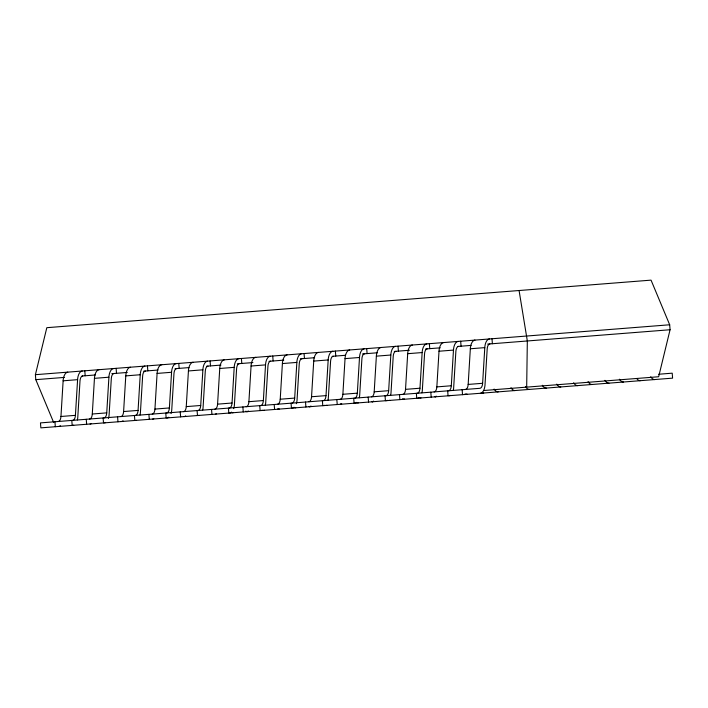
<?xml version="1.0" encoding="UTF-8"?>
<svg xmlns="http://www.w3.org/2000/svg" width="708" height="708" viewBox="0 0 708 708"><rect width="100%" height="100%" fill="white"/><g stroke="black" fill="none" stroke-linecap="round" stroke-linejoin="round"><path stroke-width="1.06" d="M526.681 387.134L527.327 340.973L519.079 290.519M58.251 421.499A6.611 3.221 85.5 0 0 60.959 416.481L63.198 379.754A11.602 5.655 85.5 0 1 67.251 372.249L67.791 372.142M72.703 420.357A6.611 3.221 85.5 0 0 75.42 415.339L77.659 378.612A11.602 5.655 85.5 0 1 81.712 371.107L82.252 371.001M89.571 419.03A6.611 3.221 85.5 0 0 92.288 414.012L94.518 377.284A11.602 5.655 85.5 0 1 98.58 369.78L99.111 369.673M104.032 417.897A6.611 3.221 85.5 0 0 106.74 412.87L108.979 376.152A11.602 5.655 85.5 0 1 113.032 368.638L113.572 368.541M120.9 416.57A6.611 3.221 85.5 0 0 123.608 411.543L125.847 374.824A11.602 5.655 85.5 0 1 129.9 367.31L130.44 367.213M135.352 415.428A6.611 3.221 85.5 0 0 138.069 410.41L140.299 373.682A11.602 5.655 85.5 0 1 144.361 366.178L144.892 366.071M152.22 414.1A6.611 3.221 85.5 0 0 154.937 409.082L157.167 372.355A11.602 5.655 85.5 0 1 161.229 364.85L161.76 364.744M166.681 412.968A6.611 3.221 85.5 0 0 169.389 407.941L171.628 371.213A11.602 5.655 85.5 0 1 175.681 363.708L176.221 363.611M183.54 411.64A6.611 3.221 85.5 0 0 186.257 406.613L188.496 369.886A11.602 5.655 85.5 0 1 192.549 362.381L193.089 362.284M198.001 410.498A6.611 3.221 85.5 0 0 200.718 405.48L202.948 368.753A11.602 5.655 85.5 0 1 207.01 361.248L207.541 361.142M214.869 409.171A6.611 3.221 85.5 0 0 217.577 404.153L219.816 367.425A11.602 5.655 85.5 0 1 223.87 359.921L224.409 359.814M229.321 408.029A6.611 3.221 85.5 0 0 232.038 403.011L234.268 366.284A11.602 5.655 85.5 0 1 238.331 358.779L238.861 358.682M246.189 406.711A6.611 3.221 85.5 0 0 248.906 401.684L251.136 364.956A11.602 5.655 85.5 0 1 255.199 357.452L255.73 357.354M260.65 405.569A6.611 3.221 85.5 0 0 263.358 400.551L265.597 363.824A11.602 5.655 85.5 0 1 269.651 356.319L270.19 356.212M277.509 404.241A6.611 3.221 85.5 0 0 280.226 399.224L282.465 362.496A11.602 5.655 85.5 0 1 286.519 354.991L287.059 354.885M291.97 403.1A6.611 3.221 85.5 0 0 294.687 398.082L296.918 361.354A11.602 5.655 85.5 0 1 300.98 353.85L301.511 353.752M308.838 401.772A6.611 3.221 85.5 0 0 311.547 396.754L313.786 360.027A11.602 5.655 85.5 0 1 317.839 352.522L318.379 352.425M323.291 400.639A6.611 3.221 85.5 0 0 326.007 395.622L328.246 358.894A11.602 5.655 85.5 0 1 332.3 351.389L332.84 351.283M340.159 399.312A6.611 3.221 85.5 0 0 342.876 394.294L345.106 357.567A11.602 5.655 85.5 0 1 349.168 350.062L349.699 349.956M354.62 398.17A6.611 3.221 85.5 0 0 357.328 393.152L359.567 356.425A11.602 5.655 85.5 0 1 363.62 348.92L364.16 348.814M371.488 396.843A6.611 3.221 85.5 0 0 374.196 391.825L376.435 355.097A11.602 5.655 85.5 0 1 380.488 347.593L381.028 347.486M385.94 395.71A6.611 3.221 85.5 0 0 388.657 390.683L390.887 353.965A11.602 5.655 85.5 0 1 394.949 346.451L395.48 346.354M402.808 394.383A6.611 3.221 85.5 0 0 405.525 389.356L407.755 352.637A11.602 5.655 85.5 0 1 411.817 345.123L412.348 345.026M417.269 393.241A6.611 3.221 85.5 0 0 419.977 388.223L422.216 351.495A11.602 5.655 85.5 0 1 426.269 343.991L426.809 343.884M434.128 391.913A6.611 3.221 85.5 0 0 436.845 386.895L439.075 350.168A11.602 5.655 85.5 0 1 443.137 342.663L443.677 342.557M448.589 390.781A6.611 3.221 85.5 0 0 451.306 385.754L453.536 349.026A11.602 5.655 85.5 0 1 457.598 341.522L458.129 341.424M465.457 389.453A6.611 3.221 85.5 0 0 468.165 384.426L470.404 347.699A11.602 5.655 85.5 0 1 474.457 340.194L474.997 340.097M658.617 374.249L672.211 373.178L672.6 378.143L40.86 427.862L40.471 422.897L479.909 388.311A6.611 3.221 85.5 0 0 482.626 383.294L484.856 346.566A11.602 5.655 85.5 0 1 488.918 339.061L489.449 338.955M53.578 422.269L35.789 379.656L35.4 374.691L46.816 327.689L651.05 280.138L669.68 324.777L670.069 329.742L658.652 376.745L483.617 390.524M58.702 426.464L59.242 426.358A11.602 5.655 85.5 0 0 60.384 425.738M73.163 425.322L73.703 425.225M90.031 423.995L90.562 423.897A11.602 5.655 85.5 0 0 91.146 423.649M104.483 422.862L105.023 422.756A11.602 5.655 85.5 0 0 105.607 422.508M121.351 421.534L121.891 421.428A11.602 5.655 85.5 0 0 123.033 420.8M135.812 420.393L136.343 420.286M152.68 419.065L153.211 418.959A11.602 5.655 85.5 0 0 153.795 418.711M167.132 417.924L167.672 417.826A11.602 5.655 85.5 0 0 168.814 417.198M184 416.596L184.54 416.499A11.602 5.655 85.5 0 0 185.682 415.87M198.452 415.463L198.992 415.357M215.321 414.136L215.86 414.03A11.602 5.655 85.5 0 0 216.444 413.782M229.781 412.994L230.312 412.897A11.602 5.655 85.5 0 0 231.463 412.268M246.649 411.667L247.181 411.569A11.602 5.655 85.5 0 0 248.322 410.941M261.102 410.534L261.641 410.428A11.602 5.655 85.5 0 0 262.226 410.18M277.97 409.206L278.51 409.1A11.602 5.655 85.5 0 0 279.094 408.852M292.431 408.065L292.962 407.967A11.602 5.655 85.5 0 0 294.103 407.339M309.29 406.737L309.83 406.64A11.602 5.655 85.5 0 0 310.971 406.011M323.751 405.604L324.291 405.498A11.602 5.655 85.5 0 0 324.875 405.25M340.619 404.277L341.15 404.171A11.602 5.655 85.5 0 0 341.734 403.923M355.071 403.135L355.611 403.038A11.602 5.655 85.5 0 0 356.752 402.409M371.939 401.808L372.479 401.71A11.602 5.655 85.5 0 0 373.62 401.082M386.4 400.675L386.931 400.569A11.602 5.655 85.5 0 0 387.515 400.321M403.268 399.347L403.799 399.241A11.602 5.655 85.5 0 0 404.383 398.993M417.72 398.206L418.26 398.1A11.602 5.655 85.5 0 0 419.401 397.48M449.04 395.737L449.58 395.639A11.602 5.655 85.5 0 0 450.164 395.391M465.908 394.409L466.448 394.312A11.602 5.655 85.5 0 0 467.032 394.064M480.369 393.276L480.9 393.17A11.602 5.655 85.5 0 0 484.962 385.665L487.192 348.938A6.611 3.221 85.5 0 1 489.909 343.92M35.4 374.691L669.68 324.777M35.789 379.656L64.446 377.408M82.075 376.019L95.306 374.974M111.837 373.674L127.263 372.461M143.706 371.169L158.123 370.036M175.026 368.7L188.983 367.602M206.621 366.213L220.94 365.089M237.26 363.806L252.906 362.576M268.996 361.31L283.766 360.142M300.298 358.841L314.626 357.717M332.256 356.328L345.477 355.283M362.549 353.947L377.444 352.77M394.294 351.442L409.401 350.256M425.614 348.982L440.261 347.832M457.899 346.442L471.121 345.398M487.653 344.097L670.069 329.742M63.1 380.815L77.561 379.674M94.43 378.346L108.882 377.214M125.75 375.886L140.211 374.744M157.07 373.417L171.531 372.284M188.399 370.957L202.851 369.815M219.719 368.487L234.18 367.355M251.048 366.027L265.5 364.886M282.368 363.558L296.829 362.416M313.688 361.089L328.149 359.956M345.017 358.629L359.469 357.487M376.337 356.159L390.798 355.027M407.658 353.699L422.118 352.557M438.987 351.23L453.439 350.097M470.307 348.77L484.768 347.628M60.959 416.481L75.42 415.339M92.288 414.012L106.74 412.87M123.608 411.543L138.069 410.41M154.937 409.082L169.389 407.941M186.257 406.613L200.718 405.48M217.577 404.153L232.038 403.011M248.906 401.684L263.358 400.551M280.226 399.224L294.687 398.082M311.547 396.754L326.007 395.622M342.876 394.294L357.328 393.152M374.196 391.825L388.657 390.683M405.525 389.356L419.977 388.223M436.845 386.895L451.306 385.754M468.165 384.426L482.626 383.294M654.758 379.55L654.21 379.532A11.602 5.655 85.5 0 1 650.714 376.727M640.306 380.692L639.758 380.674A11.602 5.655 85.5 0 1 636.784 378.63M623.438 382.019L622.89 382.001A11.602 5.655 85.5 0 1 619.394 379.187M608.977 383.152L608.429 383.134A11.602 5.655 85.5 0 1 604.933 380.329M592.109 384.479L591.569 384.462A11.602 5.655 85.5 0 1 588.074 381.656M577.657 385.621L577.109 385.603A11.602 5.655 85.5 0 1 573.613 382.789M560.789 386.949L560.24 386.931A11.602 5.655 85.5 0 1 556.745 384.117M546.328 388.081L545.788 388.064A11.602 5.655 85.5 0 1 542.293 385.258M529.469 389.409L528.92 389.391A11.602 5.655 85.5 0 1 525.425 386.586M515.008 390.55L514.459 390.533A11.602 5.655 85.5 0 1 510.964 387.719M498.14 391.878L497.6 391.86A11.602 5.655 85.5 0 1 494.095 389.046M483.688 393.011L483.139 392.993A11.602 5.655 85.5 0 1 481.909 392.559M466.82 394.338L466.271 394.321A11.602 5.655 85.5 0 1 465.05 393.887M451.819 395.462L452.359 395.48M434.951 396.79L435.491 396.807M421.039 397.94L420.49 397.931A11.602 5.655 85.5 0 1 419.269 397.489M404.171 399.268L403.622 399.259A11.602 5.655 85.5 0 1 402.401 398.816M389.17 400.392L389.719 400.409M372.302 401.719L372.851 401.737M358.39 402.879L357.841 402.861A11.602 5.655 85.5 0 1 356.62 402.418M341.522 404.206L340.982 404.188A11.602 5.655 85.5 0 1 340.362 404.029M326.521 405.321L327.069 405.339M310.201 406.666L309.653 406.649A11.602 5.655 85.5 0 1 309.042 406.498M295.74 407.808L295.201 407.79A11.602 5.655 85.5 0 1 293.97 407.348M278.881 409.136L278.332 409.118A11.602 5.655 85.5 0 1 277.713 408.959M263.872 410.251L264.42 410.268M247.552 411.596L247.012 411.578A11.602 5.655 85.5 0 1 245.782 411.144M233.1 412.737L232.551 412.72A11.602 5.655 85.5 0 1 231.321 412.277M491.998 338.76L492.387 343.725M460.678 341.221L461.067 346.194M462.138 389.71L462.528 394.683M447.677 390.851L448.067 395.816M429.349 343.69L429.747 348.655M430.809 392.179L431.207 397.144M416.357 393.312L416.746 398.285M398.029 346.15L398.418 351.124M399.489 394.639L399.878 399.613M385.028 395.781L385.426 400.746M366.709 348.619L367.098 353.584M368.169 397.108L368.558 402.073M353.708 398.241L354.097 403.215M335.38 351.079L335.778 356.053M336.84 399.569L337.229 404.542M322.388 400.71L322.777 405.675M304.059 353.549L304.449 358.514M305.52 402.038L305.909 407.003M291.059 403.171L291.448 408.144M272.739 356.009L273.129 360.983M274.191 404.498L274.589 409.472M259.739 405.64L260.128 410.605M241.41 358.478L241.8 363.443M242.871 406.967L243.26 411.932M228.419 408.109L228.808 413.074M210.09 360.947L210.48 365.912M211.55 409.436L211.94 414.401M197.089 410.569L197.479 415.543M178.761 363.408L179.159 368.381M180.221 411.897L180.62 416.87M165.769 413.038L166.159 418.003M147.441 365.877L147.83 370.842M148.901 414.366L149.291 419.331M134.44 415.499L134.839 420.472M116.121 368.337L116.51 373.311M117.581 416.826L117.971 421.8M103.12 417.968L103.51 422.933M84.792 370.806L85.19 375.771M86.252 419.295L86.642 424.26M71.8 420.428L72.189 425.402M54.932 421.756L55.321 426.729M82.703 375.966A6.611 3.221 85.5 0 0 79.995 380.993L77.756 417.711A11.602 5.655 85.5 0 1 77.358 419.95M114.032 373.505A6.611 3.221 85.5 0 0 111.315 378.523L109.076 415.251A11.602 5.655 85.5 0 1 108.386 418.499M145.352 371.036A6.611 3.221 85.5 0 0 142.635 376.054L140.405 412.782A11.602 5.655 85.5 0 1 139.998 415.021M176.673 368.576A6.611 3.221 85.5 0 0 173.964 373.594L171.725 410.321A11.602 5.655 85.5 0 1 171.035 413.569M208.002 366.107A6.611 3.221 85.5 0 0 205.285 371.125L203.054 407.852A11.602 5.655 85.5 0 1 202.647 410.091M239.322 363.647A6.611 3.221 85.5 0 0 236.605 368.664L234.375 405.392A11.602 5.655 85.5 0 1 233.675 408.64M436.27 396.153A11.602 5.655 85.5 0 1 435.128 396.772M458.589 346.389A6.611 3.221 85.5 0 0 455.872 351.407L453.642 388.134A11.602 5.655 85.5 0 1 453.235 390.365M427.26 348.849A6.611 3.221 85.5 0 0 424.552 353.867L422.313 390.595A11.602 5.655 85.5 0 1 421.915 392.834M395.94 351.318A6.611 3.221 85.5 0 0 393.223 356.336L390.993 393.064A11.602 5.655 85.5 0 1 390.586 395.294M364.62 353.779A6.611 3.221 85.5 0 0 361.903 358.806L359.664 395.524A11.602 5.655 85.5 0 1 359.266 397.763M333.291 356.248A6.611 3.221 85.5 0 0 330.583 361.266L328.344 397.993A11.602 5.655 85.5 0 1 327.946 400.224M301.971 358.708A6.611 3.221 85.5 0 0 299.254 363.735L297.024 400.462A11.602 5.655 85.5 0 1 296.325 403.71M270.642 361.177A6.611 3.221 85.5 0 0 267.934 366.195L265.695 402.923A11.602 5.655 85.5 0 1 265.296 405.162"/></g></svg>
